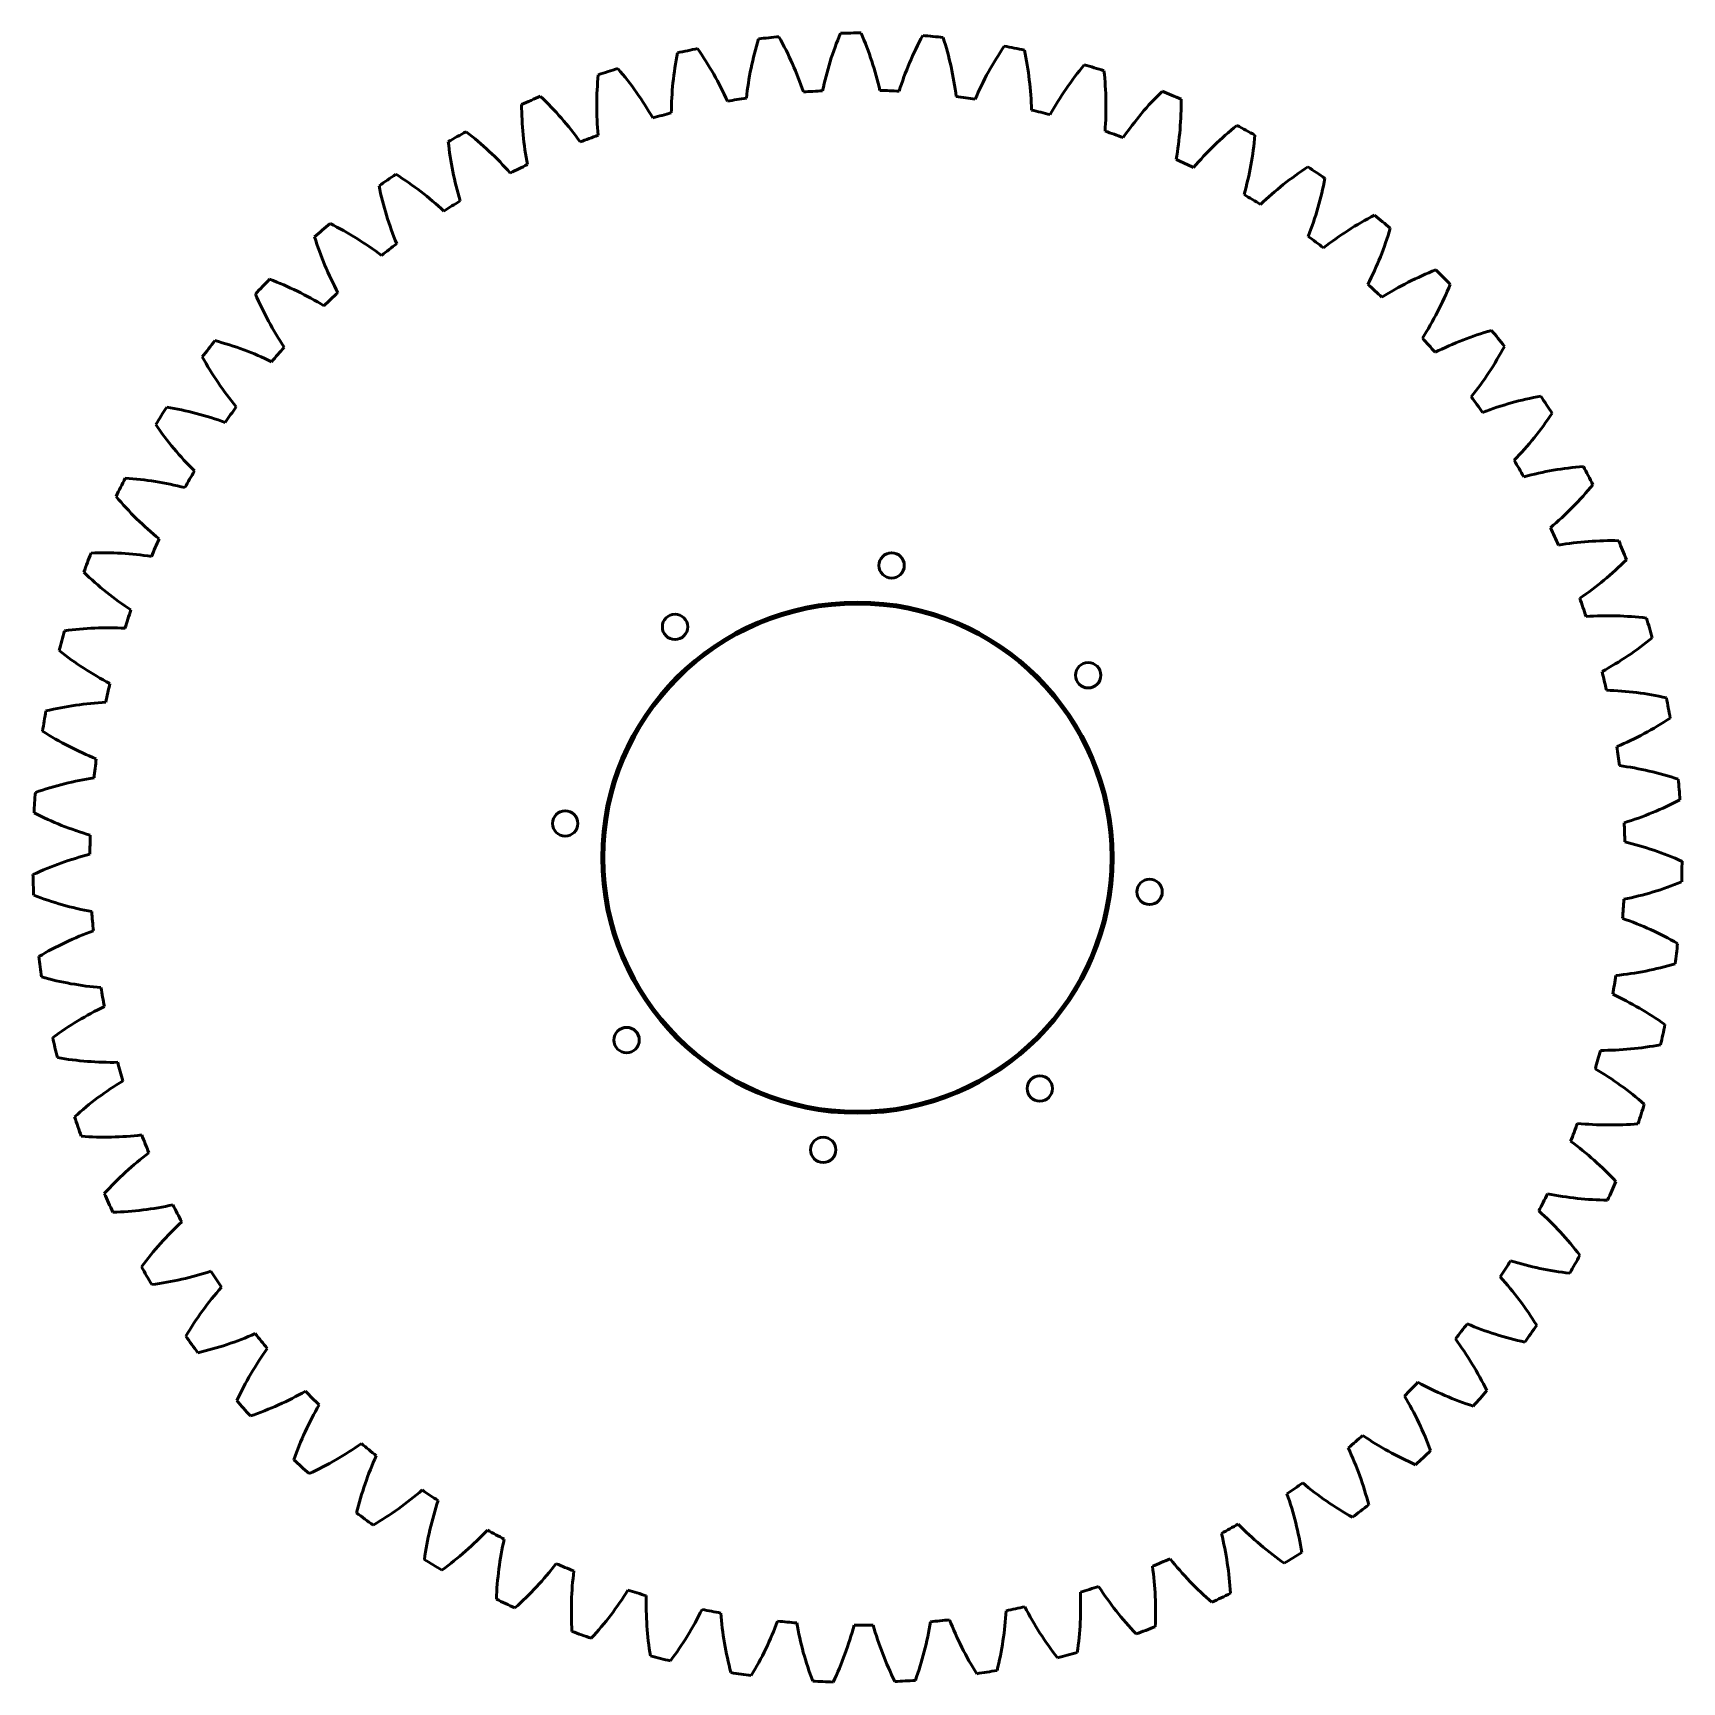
# Model space of a CAD drawing. Header units: millimetres. Extents: x -773 to 40, y -311 to 501.
import ezdxf

# ---------------------------------------------------------------- set-up
doc = ezdxf.new("R2010")
doc.units = ezdxf.units.MM
for name, color, linetype, lineweight in [('IV_FEATURE_PROFILES', 7, 'Continuous', 50), ('IV_INTERIOR_PROFILES', 7, 'Continuous', 50), ('IV_OUTER_PROFILE', 7, 'Continuous', 50)]:
    doc.layers.add(name, color=color, linetype=linetype, lineweight=lineweight)

msp = doc.modelspace()

# ---------------------------------------------------------------- linework, layer by layer
at = {"layer": 'IV_FEATURE_PROFILES'}
msp.add_circle((-366.2, 94.97), 126, dxfattribs=at)
at = {"layer": 'IV_INTERIOR_PROFILES'}
for centre, radius in [((-349.33, 238.99), 6.25), ((-366.2, 94.97), 125), ((-456.11, 208.73), 6.25), ((-252.44, 184.88), 6.25), ((-510.22, 111.84), 6.25), ((-222.19, 78.1), 6.25), ((-479.97, 5.07), 6.25), ((-276.3, -18.79), 6.25), ((-383.07, -49.04), 6.25)]:
    msp.add_circle(centre, radius, dxfattribs=at)
at = {"layer": 'IV_OUTER_PROFILE'}
for centre, radius, start, end in [((-262.07, 451.99), 159.8, 163.08355, 173.77962), ((-366.2, 94.97), 406.46, 95.46124, 96.88981), ((-544.29, 421.45), 159.8, 18.57143, 29.2675), ((-227.04, 439.85), 159.8, 157.36926, 168.06533), ((-366.2, 94.97), 406.46, 89.74695, 91.17552), ((-510.9, 437.56), 159.8, 12.85714, 23.55322), ((-193.39, 424.28), 159.8, 151.65498, 162.35105), ((-366.2, 94.97), 406.46, 84.03267, 85.46124), ((-476.07, 450.27), 159.8, 7.14286, 17.83893), ((-298.14, 460.59), 159.8, 168.79783, 179.49391), ((-366.2, 94.97), 406.46, 101.17552, 102.6041), ((-575.91, 402.1), 159.8, 24.28571, 34.98179), ((-161.46, 405.44), 159.8, 145.94069, 156.63676), ((-366.2, 94.97), 406.46, 78.31838, 79.74695), ((-440.15, 459.44), 159.8, 1.42857, 12.12464), ((-334.88, 465.55), 159.8, 174.51212, 185.20819), ((-366.2, 94.97), 406.46, 106.88981, 108.31838), ((-605.45, 379.69), 159.8, 30, 40.69607), ((-131.57, 383.51), 159.8, 140.2264, 150.92248), ((-366.2, 94.97), 406.46, 72.6041, 74.03267), ((-403.49, 464.99), 159.8, 355.71429, 6.41036), ((-366.2, 94.97), 378.32, 92.6041, 94.03267), ((-366.2, 94.97), 378.32, 86.88981, 88.31838), ((-104, 358.71), 159.8, 134.51212, 145.20819), ((-366.2, 94.97), 406.46, 66.88981, 68.31838), ((-366.2, 94.97), 406.46, 112.6041, 114.03267), ((-371.93, 466.82), 159.8, 180.2264, 190.92248), ((-632.61, 354.46), 159.8, 35.71429, 46.41036), ((-366.2, 94.97), 378.32, 98.31838, 99.74695), ((-366.2, 94.97), 378.32, 81.17552, 82.6041), ((-366.2, 94.97), 378.32, 75.46124, 76.88981), ((-366.46, 466.87), 159.8, 350, 0.69607), ((-366.2, 94.97), 378.32, 104.03267, 105.46124), ((-79.05, 331.3), 159.8, 128.79783, 139.49391), ((-366.2, 94.97), 406.46, 61.17552, 62.6041), ((-366.2, 94.97), 406.46, 118.31838, 119.74695), ((-408.93, 464.41), 159.8, 185.94069, 196.63676), ((-657.12, 326.64), 159.8, 41.42857, 52.12464), ((-366.2, 94.97), 378.32, 109.74695, 111.17552), ((-366.2, 94.97), 378.32, 69.74695, 71.17552), ((-329.43, 465.05), 159.8, 344.28571, 354.98179), ((-366.2, 94.97), 378.32, 64.03267, 65.46124), ((-366.2, 94.97), 406.46, 124.03267, 125.46124), ((-678.75, 296.52), 159.8, 47.14286, 57.83893), ((-366.2, 94.97), 378.32, 115.46124, 116.88981), ((-56.94, 301.53), 159.8, 123.08355, 133.77962), ((-366.2, 94.97), 406.46, 55.46124, 56.88981), ((-445.5, 458.32), 159.8, 191.65498, 202.35105), ((-292.77, 459.55), 159.8, 338.57143, 349.2675), ((-366.2, 94.97), 378.32, 121.17552, 122.6041), ((-366.2, 94.97), 378.32, 58.31838, 59.74695), ((-366.2, 94.97), 406.46, 129.74695, 131.17552), ((-697.26, 264.4), 159.8, 52.85714, 63.55322), ((-37.91, 269.71), 159.8, 117.36926, 128.06533), ((-366.2, 94.97), 406.46, 49.74695, 51.17552), ((-481.28, 448.61), 159.8, 197.36926, 208.06533), ((-366.2, 94.97), 378.32, 52.6041, 54.03267), ((-256.83, 450.42), 159.8, 332.85714, 343.55322), ((-366.2, 94.97), 378.32, 126.88981, 128.31838), ((-22.15, 236.16), 159.8, 111.65498, 122.35105), ((-366.2, 94.97), 406.46, 44.03267, 45.46124), ((-366.2, 94.97), 406.46, 135.46124, 136.88981), ((-712.49, 230.6), 159.8, 58.57143, 69.2675), ((-366.2, 94.97), 378.32, 46.88981, 48.31838), ((-221.98, 437.77), 159.8, 327.14286, 337.83893), ((-515.92, 435.4), 159.8, 203.08355, 213.77962), ((-366.2, 94.97), 378.32, 132.6041, 134.03267), ((-366.2, 94.97), 406.46, 141.17552, 142.6041), ((-724.27, 195.45), 159.8, 64.28571, 74.98179), ((-366.2, 94.97), 378.32, 41.17552, 42.6041), ((-9.8, 201.2), 159.8, 105.94069, 116.63676), ((-366.2, 94.97), 406.46, 38.31838, 39.74695), ((-549.07, 418.8), 159.8, 208.79783, 219.49391), ((-366.2, 94.97), 378.32, 138.31838, 139.74695), ((-188.57, 421.7), 159.8, 321.42857, 332.12464), ((-366.2, 94.97), 378.32, 144.03267, 145.46124), ((-366.2, 94.97), 378.32, 35.46124, 36.88981), ((-0.99, 165.18), 159.8, 100.2264, 110.92248), ((-366.2, 94.97), 406.46, 32.6041, 34.03267), ((-366.2, 94.97), 406.46, 146.88981, 148.31838), ((-732.49, 159.3), 159.8, 70, 80.69607), ((-156.92, 402.39), 159.8, 315.71429, 326.41036), ((-580.41, 398.98), 159.8, 214.51212, 225.20819), ((-366.2, 94.97), 378.32, 149.74695, 151.17552), ((-366.2, 94.97), 378.32, 29.74695, 31.17552), ((4.18, 128.47), 159.8, 94.51212, 105.20819), ((-366.2, 94.97), 406.46, 26.88981, 28.31838), ((-366.2, 94.97), 406.46, 152.6041, 154.03267), ((-737.08, 122.5), 159.8, 75.71429, 86.41036), ((-127.35, 380.03), 159.8, 310, 320.69607), ((-609.61, 376.14), 159.8, 220.2264, 230.92248), ((-366.2, 94.97), 378.32, 155.46124, 156.88981), ((-366.2, 94.97), 378.32, 24.03267, 25.46124), ((-366.2, 94.97), 406.46, 158.31838, 159.74695), ((-737.98, 85.44), 159.8, 81.42857, 92.12464), ((5.68, 91.43), 159.8, 88.79783, 99.49391), ((-366.2, 94.97), 406.46, 21.17552, 22.6041), ((-100.15, 354.83), 159.8, 304.28571, 314.98179), ((-636.4, 350.51), 159.8, 225.94069, 236.63676), ((-366.2, 94.97), 378.32, 18.31838, 19.74695), ((-366.2, 94.97), 378.32, 161.17552, 162.6041), ((3.48, 54.42), 159.8, 83.08355, 93.77962), ((-366.2, 94.97), 406.46, 15.46124, 16.88981), ((-366.2, 94.97), 406.46, 164.03267, 165.46124), ((-735.18, 48.47), 159.8, 87.14286, 97.83893), ((-75.6, 327.05), 159.8, 298.57143, 309.2675), ((-660.5, 322.34), 159.8, 231.65498, 242.35105), ((-366.2, 94.97), 378.32, 166.88981, 168.31838), ((-366.2, 94.97), 378.32, 12.6041, 14.03267), ((-728.72, 11.96), 159.8, 92.85714, 103.55322), ((-2.4, 17.81), 159.8, 77.36926, 88.06533), ((-366.2, 94.97), 406.46, 9.74695, 11.17552), ((-366.2, 94.97), 406.46, 169.74695, 171.17552), ((-53.94, 296.96), 159.8, 292.85714, 303.55322), ((-681.68, 291.91), 159.8, 237.36926, 248.06533), ((-366.2, 94.97), 378.32, 6.88981, 8.31838), ((-366.2, 94.97), 378.32, 172.6041, 174.03267), ((-11.89, -18.03), 159.8, 71.65498, 82.35105), ((-718.65, -23.72), 159.8, 98.57143, 109.2675), ((-366.2, 94.97), 406.46, 4.03267, 5.46124), ((-366.2, 94.97), 406.46, 175.46124, 176.88981), ((-35.38, 264.86), 159.8, 287.14286, 297.83893), ((-699.72, 259.52), 159.8, 243.08355, 253.77962), ((-366.2, 94.97), 378.32, 178.31838, 179.74695), ((-366.2, 94.97), 378.32, 1.17552, 2.6041), ((-24.9, -52.75), 159.8, 65.94069, 76.63676), ((-705.08, -58.22), 159.8, 104.28571, 114.98179), ((-366.2, 94.97), 406.46, 358.31838, 359.74695), ((-366.2, 94.97), 406.46, 181.17552, 182.6041), ((-20.11, 231.08), 159.8, 281.42857, 292.12464), ((-714.44, 225.49), 159.8, 248.79783, 259.49391), ((-366.2, 94.97), 378.32, 355.46124, 356.88981), ((-366.2, 94.97), 378.32, 184.03267, 185.46124), ((-41.3, -85.99), 159.8, 60.2264, 70.92248), ((-688.14, -91.2), 159.8, 110, 120.69607), ((-366.2, 94.97), 406.46, 352.6041, 354.03267), ((-366.2, 94.97), 406.46, 186.88981, 188.31838), ((-8.28, 195.94), 159.8, 275.71429, 286.41036), ((-725.71, 190.17), 159.8, 254.51212, 265.20819), ((-366.2, 94.97), 378.32, 349.74695, 351.17552), ((-366.2, 94.97), 378.32, 189.74695, 191.17552), ((-60.94, -117.44), 159.8, 54.51212, 65.20819), ((-668.01, -122.33), 159.8, 115.71429, 126.41036), ((-366.2, 94.97), 406.46, 346.88981, 348.31838), ((-366.2, 94.97), 406.46, 192.6041, 194.03267), ((0, 159.8), 159.8, 270, 280.69607), ((-733.4, 153.9), 159.8, 260.2264, 270.92248), ((-366.2, 94.97), 378.32, 195.46124, 196.88981), ((-366.2, 94.97), 378.32, 344.03267, 345.46124), ((-644.87, -151.3), 159.8, 121.42857, 132.12464), ((-83.6, -146.78), 159.8, 48.79783, 59.49391), ((-366.2, 94.97), 406.46, 341.17552, 342.6041), ((-366.2, 94.97), 406.46, 198.31838, 199.74695), ((-366.2, 94.97), 378.32, 338.31838, 339.74695), ((4.64, 123.02), 159.8, 264.28571, 274.98179), ((-737.44, 117.05), 159.8, 265.94069, 276.63676), ((-366.2, 94.97), 378.32, 201.17552, 202.6041), ((-109.08, -173.72), 159.8, 43.08355, 53.77962), ((-618.97, -177.83), 159.8, 127.14286, 137.83893), ((-366.2, 94.97), 406.46, 335.46124, 336.88981), ((-366.2, 94.97), 406.46, 204.03267, 205.46124), ((-366.2, 94.97), 378.32, 332.6041, 334.03267), ((5.59, 85.96), 159.8, 258.57143, 269.2675), ((-737.8, 79.97), 159.8, 271.65498, 282.35105), ((-366.2, 94.97), 378.32, 206.88981, 208.31838), ((-137.11, -197.99), 159.8, 37.36926, 48.06533), ((-590.55, -201.64), 159.8, 132.85714, 143.55322), ((-366.2, 94.97), 378.32, 326.88981, 328.31838), ((2.84, 48.98), 159.8, 252.85714, 263.55322), ((-366.2, 94.97), 406.46, 329.74695, 331.17552), ((-366.2, 94.97), 406.46, 209.74695, 211.17552), ((-734.46, 43.05), 159.8, 277.36926, 288.06533), ((-366.2, 94.97), 378.32, 212.6041, 214.03267), ((-167.42, -219.34), 159.8, 31.65498, 42.35105), ((-559.9, -222.5), 159.8, 138.57143, 149.2675), ((-366.2, 94.97), 378.32, 321.17552, 322.6041), ((-3.57, 12.47), 159.8, 247.14286, 257.83893), ((-366.2, 94.97), 406.46, 324.03267, 325.46124), ((-366.2, 94.97), 406.46, 215.46124, 216.88981), ((-727.46, 6.64), 159.8, 283.08355, 293.77962), ((-366.2, 94.97), 378.32, 218.31838, 219.74695), ((-199.7, -237.57), 159.8, 25.94069, 36.63676), ((-527.33, -240.21), 159.8, 144.28571, 154.98179), ((-716.87, -28.89), 159.8, 288.79783, 299.49391), ((-366.2, 94.97), 378.32, 224.03267, 225.46124), ((-366.2, 94.97), 378.32, 315.46124, 316.88981), ((-233.64, -252.5), 159.8, 20.2264, 30.92248), ((-13.59, -23.23), 159.8, 241.42857, 252.12464), ((-366.2, 94.97), 406.46, 318.31838, 319.74695), ((-366.2, 94.97), 406.46, 221.17552, 222.6041), ((-493.16, -254.59), 159.8, 150, 160.69607), ((-702.79, -63.19), 159.8, 294.51212, 305.20819), ((-366.2, 94.97), 378.32, 229.74695, 231.17552), ((-366.2, 94.97), 378.32, 309.74695, 311.17552), ((-27.11, -57.75), 159.8, 235.71429, 246.41036), ((-366.2, 94.97), 406.46, 226.88981, 228.31838), ((-457.72, -265.49), 159.8, 155.71429, 166.41036), ((-268.89, -263.97), 159.8, 14.51212, 25.20819), ((-366.2, 94.97), 406.46, 312.6041, 314.03267), ((-685.37, -95.92), 159.8, 300.2264, 310.92248), ((-366.2, 94.97), 378.32, 235.46124, 236.88981), ((-366.2, 94.97), 378.32, 304.03267, 305.46124), ((-305.12, -271.88), 159.8, 8.79783, 19.49391), ((-44, -90.75), 159.8, 230, 240.69607), ((-421.37, -272.81), 159.8, 161.42857, 172.12464), ((-366.2, 94.97), 406.46, 306.88981, 308.31838), ((-366.2, 94.97), 406.46, 232.6041, 234.03267), ((-366.2, 94.97), 378.32, 298.31838, 299.74695), ((-64.09, -121.91), 159.8, 224.28571, 234.98179), ((-664.78, -126.75), 159.8, 305.94069, 316.63676), ((-366.2, 94.97), 378.32, 241.17552, 242.6041), ((-384.48, -276.48), 159.8, 167.14286, 177.83893), ((-341.95, -276.13), 159.8, 3.08355, 13.77962), ((-366.2, 94.97), 406.46, 238.31838, 239.74695), ((-366.2, 94.97), 378.32, 292.6041, 294.03267), ((-87.19, -150.91), 159.8, 218.57143, 229.2675), ((-366.2, 94.97), 406.46, 301.17552, 302.6041), ((-641.22, -155.37), 159.8, 311.65498, 322.35105), ((-366.2, 94.97), 378.32, 246.88981, 248.31838), ((-347.41, -276.45), 159.8, 172.85714, 183.55322), ((-379.02, -276.71), 159.8, 357.36926, 8.06533), ((-614.93, -181.51), 159.8, 317.36926, 328.06533), ((-366.2, 94.97), 378.32, 252.6041, 254.03267), ((-415.96, -273.58), 159.8, 351.65498, 2.35105), ((-366.2, 94.97), 378.32, 286.88981, 288.31838), ((-113.06, -177.47), 159.8, 212.85714, 223.55322), ((-366.2, 94.97), 406.46, 295.46124, 296.88981), ((-366.2, 94.97), 406.46, 244.03267, 245.46124), ((-310.52, -272.73), 159.8, 178.57143, 189.2675), ((-586.16, -204.9), 159.8, 323.08355, 333.77962), ((-366.2, 94.97), 378.32, 258.31838, 259.74695), ((-452.41, -266.8), 159.8, 345.94069, 356.63676), ((-366.2, 94.97), 378.32, 281.17552, 282.6041), ((-141.44, -201.32), 159.8, 207.14286, 217.83893), ((-274.18, -265.36), 159.8, 184.28571, 194.98179), ((-555.21, -225.32), 159.8, 328.79783, 339.49391), ((-366.2, 94.97), 378.32, 264.03267, 265.46124), ((-238.76, -254.41), 159.8, 190, 200.69607), ((-522.38, -242.54), 159.8, 334.51212, 345.20819), ((-366.2, 94.97), 378.32, 269.74695, 271.17552), ((-204.61, -239.98), 159.8, 195.71429, 206.41036), ((-488, -256.42), 159.8, 340.2264, 350.92248), ((-366.2, 94.97), 378.32, 275.46124, 276.88981), ((-172.06, -222.23), 159.8, 201.42857, 212.12464), ((-366.2, 94.97), 406.46, 289.74695, 291.17552), ((-366.2, 94.97), 406.46, 249.74695, 251.17552), ((-366.2, 94.97), 406.46, 255.46124, 256.88981), ((-366.2, 94.97), 406.46, 284.03267, 285.46124), ((-366.2, 94.97), 406.46, 261.17552, 262.6041), ((-366.2, 94.97), 406.46, 278.31838, 279.74695), ((-366.2, 94.97), 406.46, 266.88981, 268.31838), ((-366.2, 94.97), 406.46, 272.6041, 274.03267)]:
    msp.add_arc(centre, radius, start, end, dxfattribs=at)

doc.saveas('drawing.dxf')
